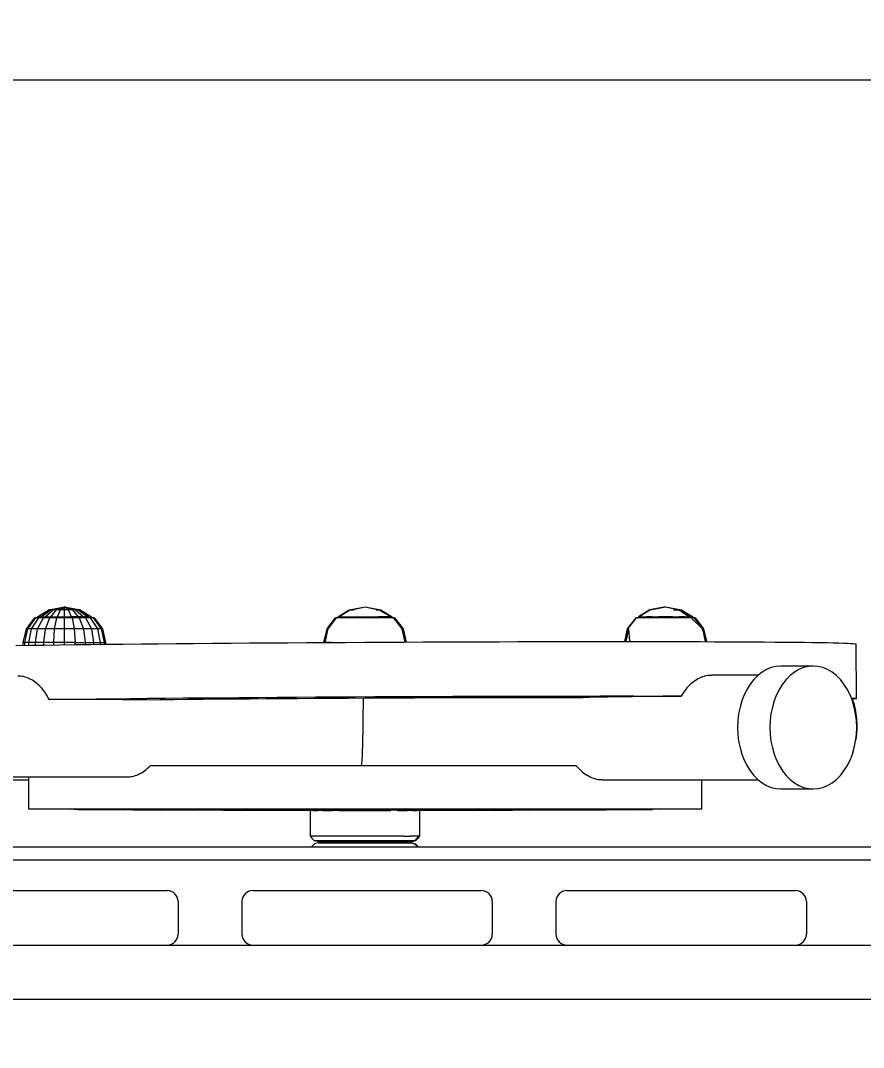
# Model space of a CAD drawing. Header units: millimetres. Extents: x -6028 to 5958, y -6064 to 4137.
# Drawn here: x 1301.3 to 1688.4, y 2521.5 to 2992.8 of the extents above; entities that cross this region are included whole.
import ezdxf

# ---------------------------------------------------------------- set-up
doc = ezdxf.new("R2010")
doc.units = ezdxf.units.MM
for name, color, linetype in [('DIKOM_ОБЪЕКТ', 7, 'Continuous'), ('DIKOM_РАЗМЕР_ЗОНА', 7, 'Continuous'), ('DIKOM_РАЗМЕР_ОБЪЕКТА', 7, 'Continuous')]:
    doc.layers.add(name, color=color, linetype=linetype)
doc.styles.add('style1', font='arial.ttf', dxfattribs={"width": 0.8})
doc.dimstyles.new('1-50', dxfattribs={"dimtxt": 300, "dimasz": 200, "dimexe": 100, "dimexo": 0, "dimgap": 100, "dimtad": 1, "dimtxsty": 'style1', "dimcen": 200, "dimclrd": 7, "dimclre": 7, "dimclrt": 7, "dimadec": 1, "dimazin": 2, "dimtfac": 1, "dimtmove": 0, "dimatfit": 2, "dimfxl": 0, "dimlwd": 25, "dimlwe": 18, "dimarcsym": 0})

# ---------------------------------------------------------------- blocks, each defined once
blk = doc.blocks.new('*D10')
at = {"layer": 'Defpoints', "color": 0, "transparency": 16777216}
for p in [(1555.59, 4137.49), (5858.35, 4137.49), (1555.59, -4898.38)]:
    blk.add_point(p, dxfattribs=at)
at = {"layer": 'DIKOM_РАЗМЕР_ЗОНА', "color": 7, "lineweight": 18, "transparency": 16777216}
for p, q in [((1555.59, 4137.49), (5958.35, 4137.49)), ((1555.59, -4898.38), (5958.35, -4898.38))]:
    blk.add_line(p, q, dxfattribs=at)
at = {"layer": 'DIKOM_РАЗМЕР_ЗОНА', "color": 7, "lineweight": 25, "transparency": 16777216}
blk.add_line((5858.35, -4698.38), (5858.35, 3937.49), dxfattribs=at)
at = {"layer": 'DIKOM_РАЗМЕР_ЗОНА', "color": 7, "transparency": 16777216}
for points in [[(5825.01, 3937.49), (5891.68, 3937.49), (5858.35, 4137.49)], [(5825.01, -4698.38), (5891.68, -4698.38), (5858.35, -4898.38)]]:
    blk.add_solid(points, dxfattribs=at)
at = {"layer": 'DIKOM_РАЗМЕР_ЗОНА', "color": 7, "transparency": 16777216, "insert": (5605.17, 52.12), "char_height": 300, "attachment_point": 5, "rotation": 90, "style": 'style1'}
blk.add_mtext('9050', dxfattribs=at)
blk = doc.blocks.new('*D11')
at = {"layer": 'Defpoints', "color": 0, "transparency": 16777216}
for p in [(259.43, 2965.58), (1920.55, -3002.33), (4022.59, -3002.33)]:
    blk.add_point(p, dxfattribs=at)
at = {"layer": 'DIKOM_РАЗМЕР_ОБЪЕКТА', "color": 7, "lineweight": 18, "transparency": 16777216}
for p, q in [((259.43, 2965.58), (4122.59, 2965.58)), ((1920.55, -3002.33), (4122.59, -3002.33))]:
    blk.add_line(p, q, dxfattribs=at)
at = {"layer": 'DIKOM_РАЗМЕР_ОБЪЕКТА', "color": 7, "lineweight": 25, "transparency": 16777216}
blk.add_line((4022.59, 2765.58), (4022.59, -2802.33), dxfattribs=at)
at = {"layer": 'DIKOM_РАЗМЕР_ОБЪЕКТА', "color": 7, "transparency": 16777216}
for points in [[(3989.25, 2765.58), (4055.92, 2765.58), (4022.59, 2965.58)], [(3989.25, -2802.33), (4055.92, -2802.33), (4022.59, -3002.33)]]:
    blk.add_solid(points, dxfattribs=at)
at = {"layer": 'DIKOM_РАЗМЕР_ОБЪЕКТА', "color": 7, "transparency": 16777216, "insert": (3769.41, -24.42), "char_height": 300, "attachment_point": 5, "rotation": 90, "style": 'style1'}
blk.add_mtext('6000', dxfattribs=at)

msp = doc.modelspace()

# ---------------------------------------------------------------- linework, layer by layer
at = {"layer": 'DIKOM_ОБЪЕКТ', "color": 7, "linetype": 'Continuous', "lineweight": 15}
for p, q in [((1309.028, 2719.064), (1314.23, 2722.404)), ((1309.028, 2719.064), (1312.725, 2721.438)), ((1309.452, 2719.064), (1314.477, 2722.404)), ((1310.694, 2719.064), (1315.199, 2722.404)), ((1312.67, 2719.064), (1316.348, 2722.404)), ((1314.23, 2722.404), (1321.462, 2723.642)), ((1314.477, 2722.404), (1314.23, 2722.404)), ((1314.477, 2722.404), (1321.462, 2723.642)), ((1315.199, 2722.404), (1314.477, 2722.404)), ((1315.199, 2722.404), (1321.462, 2723.642)), ((1316.348, 2722.404), (1315.199, 2722.404)), ((1315.245, 2719.064), (1317.846, 2722.404)), ((1316.348, 2722.404), (1321.462, 2723.642)), ((1317.846, 2722.404), (1316.348, 2722.404)), ((1317.846, 2722.404), (1321.462, 2723.642)), ((1319.59, 2722.404), (1317.846, 2722.404)), ((1318.244, 2719.064), (1319.59, 2722.404)), ((1319.59, 2722.404), (1321.462, 2723.642)), ((1321.462, 2722.404), (1319.59, 2722.404)), ((1321.462, 2722.404), (1321.462, 2723.642)), ((1323.333, 2722.404), (1321.462, 2723.642)), ((1321.462, 2723.642), (1325.077, 2722.404)), ((1321.462, 2723.642), (1326.575, 2722.404)), ((1321.462, 2723.642), (1327.724, 2722.404)), ((1321.462, 2723.642), (1328.447, 2722.404)), ((1321.462, 2723.642), (1328.693, 2722.404)), ((1321.462, 2719.064), (1321.462, 2722.404)), ((1323.333, 2722.404), (1321.462, 2722.404)), ((1324.68, 2719.064), (1323.333, 2722.404)), ((1325.077, 2722.404), (1323.333, 2722.404)), ((1325.077, 2722.404), (1327.678, 2719.064)), ((1326.575, 2722.404), (1325.077, 2722.404)), ((1326.575, 2722.404), (1330.254, 2719.064)), ((1327.724, 2722.404), (1326.575, 2722.404)), ((1327.724, 2722.404), (1332.23, 2719.064)), ((1328.447, 2722.404), (1327.724, 2722.404)), ((1328.447, 2722.404), (1333.472, 2719.064)), ((1328.693, 2722.404), (1328.447, 2722.404)), ((1328.693, 2722.404), (1333.895, 2719.064)), ((1447.059, 2719.064), (1452.262, 2722.404)), ((1447.483, 2719.064), (1452.508, 2722.404)), ((1452.262, 2722.404), (1459.493, 2723.642)), ((1452.262, 2722.404), (1452.508, 2722.404)), ((1452.508, 2722.404), (1459.493, 2723.642)), ((1452.508, 2722.404), (1453.231, 2722.404)), ((1453.231, 2722.404), (1459.493, 2723.642)), ((1453.231, 2722.404), (1454.38, 2722.404)), ((1459.493, 2723.642), (1465.756, 2722.404)), ((1459.493, 2723.642), (1466.478, 2722.404)), ((1459.493, 2723.642), (1466.724, 2722.404)), ((1464.606, 2722.404), (1465.756, 2722.404)), ((1465.756, 2722.404), (1471.503, 2719.064)), ((1465.756, 2722.404), (1466.478, 2722.404)), ((1466.478, 2722.404), (1471.503, 2719.064)), ((1466.478, 2722.404), (1466.724, 2722.404)), ((1466.724, 2722.404), (1471.927, 2719.064)), ((1590.293, 2722.404), (1585.091, 2719.064)), ((1585.091, 2719.064), (1590.293, 2722.404)), ((1590.293, 2722.404), (1585.515, 2719.064)), ((1597.525, 2723.642), (1590.293, 2722.404)), ((1590.293, 2722.404), (1597.525, 2723.642)), ((1590.293, 2722.404), (1590.54, 2722.404)), ((1590.54, 2722.404), (1597.525, 2723.642)), ((1597.525, 2723.642), (1597.523, 2723.642)), ((1597.525, 2723.642), (1597.525, 2723.642)), ((1597.525, 2723.642), (1597.525, 2723.642)), ((1597.525, 2723.642), (1597.525, 2723.642)), ((1597.525, 2723.642), (1603.787, 2722.404)), ((1597.525, 2723.642), (1604.51, 2722.404)), ((1597.525, 2723.642), (1604.756, 2722.404)), ((1601.14, 2722.404), (1602.638, 2722.404)), ((1602.638, 2722.404), (1603.787, 2722.404)), ((1603.787, 2722.404), (1608.293, 2719.064)), ((1603.787, 2722.404), (1609.535, 2719.064)), ((1603.787, 2722.404), (1604.51, 2722.404)), ((1609.535, 2719.064), (1604.51, 2722.404)), ((1604.51, 2722.404), (1609.958, 2719.064)), ((1604.51, 2722.404), (1604.756, 2722.404)), ((1604.756, 2722.404), (1609.958, 2719.064)), ((1304.004, 2713.603), (1307.885, 2718.602)), ((1304.599, 2713.603), (1308.348, 2718.602)), ((1306.343, 2713.603), (1309.704, 2718.602)), ((1308.348, 2718.602), (1307.885, 2718.602)), ((1309.704, 2718.602), (1308.348, 2718.602)), ((1308.926, 2718.63), (1308.893, 2718.602)), ((1309.028, 2719.064), (1308.926, 2718.63)), ((1309.353, 2718.63), (1308.926, 2718.63)), ((1309.028, 2719.064), (1308.967, 2718.805)), ((1309.028, 2719.064), (1309.028, 2719.064)), ((1309.028, 2719.064), (1309.452, 2719.064)), ((1309.117, 2713.603), (1311.862, 2718.602)), ((1309.353, 2718.63), (1309.321, 2718.602)), ((1309.452, 2719.064), (1309.353, 2718.63)), ((1310.605, 2718.63), (1309.353, 2718.63)), ((1309.452, 2719.064), (1310.694, 2719.064)), ((1311.862, 2718.602), (1309.704, 2718.602)), ((1310.605, 2718.63), (1310.577, 2718.602)), ((1310.694, 2719.064), (1310.605, 2718.63)), ((1312.597, 2718.63), (1310.605, 2718.63)), ((1310.694, 2719.064), (1312.67, 2719.064)), ((1314.673, 2718.602), (1311.862, 2718.602)), ((1312.597, 2718.63), (1312.574, 2718.602)), ((1312.67, 2719.064), (1312.597, 2718.63)), ((1315.194, 2718.63), (1312.597, 2718.63)), ((1312.67, 2719.064), (1315.245, 2719.064)), ((1312.733, 2713.603), (1314.673, 2718.602)), ((1317.948, 2718.602), (1314.673, 2718.602)), ((1315.194, 2718.63), (1315.177, 2718.602)), ((1315.245, 2719.064), (1315.194, 2718.63)), ((1318.217, 2718.63), (1315.194, 2718.63)), ((1315.245, 2719.064), (1318.244, 2719.064)), ((1316.943, 2713.603), (1317.948, 2718.602)), ((1321.462, 2718.602), (1317.948, 2718.602)), ((1318.217, 2718.63), (1318.209, 2718.602)), ((1318.244, 2719.064), (1318.217, 2718.63)), ((1321.462, 2718.63), (1318.217, 2718.63)), ((1318.244, 2719.064), (1321.462, 2719.064)), ((1321.462, 2719.064), (1321.462, 2718.63)), ((1321.462, 2719.064), (1324.68, 2719.064)), ((1321.462, 2718.63), (1321.462, 2718.602)), ((1324.706, 2718.63), (1321.462, 2718.63)), ((1321.462, 2713.603), (1321.462, 2718.602)), ((1324.975, 2718.602), (1321.462, 2718.602)), ((1324.68, 2719.064), (1324.706, 2718.63)), ((1327.678, 2719.064), (1324.68, 2719.064)), ((1324.706, 2718.63), (1324.715, 2718.602)), ((1327.73, 2718.63), (1324.706, 2718.63)), ((1324.975, 2718.602), (1325.98, 2713.603)), ((1328.25, 2718.602), (1324.975, 2718.602)), ((1327.678, 2719.064), (1327.73, 2718.63)), ((1330.254, 2719.064), (1327.678, 2719.064)), ((1327.73, 2718.63), (1327.746, 2718.602)), ((1330.326, 2718.63), (1327.73, 2718.63)), ((1328.25, 2718.602), (1330.191, 2713.603)), ((1331.062, 2718.602), (1328.25, 2718.602)), ((1330.254, 2719.064), (1330.326, 2718.63)), ((1332.23, 2719.064), (1330.254, 2719.064)), ((1330.326, 2718.63), (1330.349, 2718.602)), ((1332.318, 2718.63), (1330.326, 2718.63)), ((1331.062, 2718.602), (1333.806, 2713.603)), ((1333.219, 2718.602), (1331.062, 2718.602)), ((1332.23, 2719.064), (1332.318, 2718.63)), ((1333.472, 2719.064), (1332.23, 2719.064)), ((1332.318, 2718.63), (1332.346, 2718.602)), ((1333.57, 2718.63), (1332.318, 2718.63)), ((1333.219, 2718.602), (1336.581, 2713.603)), ((1334.575, 2718.602), (1333.219, 2718.602)), ((1333.472, 2719.064), (1333.57, 2718.63)), ((1333.895, 2719.064), (1333.472, 2719.064)), ((1333.57, 2718.63), (1333.602, 2718.602)), ((1333.997, 2718.63), (1333.57, 2718.63)), ((1333.895, 2719.064), (1333.997, 2718.63)), ((1333.997, 2718.63), (1333.938, 2718.885)), ((1333.997, 2718.63), (1334.03, 2718.602)), ((1334.575, 2718.602), (1338.325, 2713.603)), ((1335.038, 2718.602), (1334.575, 2718.602)), ((1335.038, 2718.602), (1338.92, 2713.603)), ((1442.035, 2713.603), (1445.917, 2718.602)), ((1442.63, 2713.603), (1446.379, 2718.602)), ((1442.63, 2713.603), (1445.917, 2718.602)), ((1446.379, 2718.602), (1445.917, 2718.602)), ((1447.736, 2718.602), (1446.379, 2718.602)), ((1446.957, 2718.63), (1446.924, 2718.602)), ((1447.059, 2719.064), (1446.957, 2718.63)), ((1447.384, 2718.63), (1446.957, 2718.63)), ((1447.059, 2719.064), (1447.483, 2719.064)), ((1447.384, 2718.63), (1447.353, 2718.602)), ((1448.725, 2719.064), (1447.384, 2718.63)), ((1447.483, 2719.064), (1447.384, 2718.63)), ((1448.637, 2718.63), (1447.384, 2718.63)), ((1447.483, 2719.064), (1448.725, 2719.064)), ((1449.893, 2718.602), (1447.736, 2718.602)), ((1448.637, 2718.63), (1448.528, 2718.602)), ((1448.637, 2718.63), (1448.608, 2718.602)), ((1450.701, 2719.064), (1448.637, 2718.63)), ((1448.725, 2719.064), (1448.637, 2718.63)), ((1450.629, 2718.63), (1448.637, 2718.63)), ((1448.725, 2719.064), (1450.701, 2719.064)), ((1452.705, 2718.602), (1449.893, 2718.602)), ((1450.629, 2718.63), (1450.478, 2718.602)), ((1450.629, 2718.63), (1450.606, 2718.602)), ((1450.701, 2719.064), (1450.629, 2718.63)), ((1453.225, 2718.63), (1450.629, 2718.63)), ((1450.701, 2719.064), (1453.276, 2719.064)), ((1455.979, 2718.602), (1452.705, 2718.602)), ((1453.225, 2718.63), (1453.043, 2718.602)), ((1453.225, 2718.63), (1453.209, 2718.602)), ((1456.275, 2719.064), (1453.225, 2718.63)), ((1453.276, 2719.064), (1453.225, 2718.63)), ((1456.248, 2718.63), (1453.225, 2718.63)), ((1453.276, 2719.064), (1456.275, 2719.064)), ((1459.493, 2718.602), (1455.979, 2718.602)), ((1456.248, 2718.63), (1456.047, 2718.602)), ((1456.248, 2718.63), (1456.24, 2718.602)), ((1459.493, 2719.064), (1456.248, 2718.63)), ((1456.275, 2719.064), (1456.248, 2718.63)), ((1459.493, 2718.63), (1456.248, 2718.63)), ((1456.275, 2719.064), (1459.493, 2719.064)), ((1459.493, 2719.064), (1462.711, 2719.064)), ((1459.493, 2718.63), (1459.493, 2719.064)), ((1459.493, 2718.602), (1459.493, 2718.63)), ((1462.738, 2718.63), (1459.493, 2718.63)), ((1463.007, 2718.602), (1459.493, 2718.602)), ((1462.711, 2719.064), (1462.738, 2718.63)), ((1462.711, 2719.064), (1465.71, 2719.064)), ((1462.738, 2718.63), (1462.746, 2718.602)), ((1465.761, 2718.63), (1462.738, 2718.63)), ((1466.281, 2718.602), (1463.007, 2718.602)), ((1465.71, 2719.064), (1465.761, 2718.63)), ((1468.285, 2719.064), (1465.71, 2719.064)), ((1465.761, 2718.63), (1465.777, 2718.602)), ((1468.357, 2718.63), (1465.761, 2718.63)), ((1469.093, 2718.602), (1466.281, 2718.602)), ((1468.285, 2719.064), (1468.357, 2718.63)), ((1470.261, 2719.064), (1468.285, 2719.064)), ((1468.357, 2718.63), (1468.38, 2718.602)), ((1470.349, 2718.63), (1468.357, 2718.63)), ((1471.251, 2718.602), (1469.093, 2718.602)), ((1470.349, 2718.63), (1470.261, 2719.064)), ((1471.503, 2719.064), (1470.261, 2719.064)), ((1471.503, 2719.064), (1470.349, 2718.63)), ((1470.349, 2718.63), (1470.378, 2718.602)), ((1471.602, 2718.63), (1470.349, 2718.63)), ((1472.607, 2718.602), (1471.251, 2718.602)), ((1471.602, 2718.63), (1471.503, 2719.064)), ((1471.503, 2719.064), (1471.927, 2719.064)), ((1471.927, 2719.064), (1471.602, 2718.63)), ((1471.602, 2718.63), (1471.633, 2718.602)), ((1472.029, 2718.63), (1471.602, 2718.63)), ((1472.029, 2718.63), (1471.927, 2719.064)), ((1472.029, 2718.63), (1472.062, 2718.602)), ((1472.607, 2718.602), (1476.356, 2713.603)), ((1476.951, 2713.603), (1472.607, 2718.602)), ((1473.069, 2718.602), (1472.607, 2718.602)), ((1473.069, 2718.602), (1476.951, 2713.603)), ((1583.948, 2718.602), (1580.067, 2713.603)), ((1580.067, 2713.603), (1583.948, 2718.602)), ((1583.948, 2718.602), (1583.948, 2718.602)), ((1584.411, 2718.602), (1583.948, 2718.602)), ((1583.948, 2718.602), (1583.948, 2718.602)), ((1585.767, 2718.602), (1584.411, 2718.602)), ((1584.956, 2718.602), (1584.989, 2718.63)), ((1584.989, 2718.63), (1584.956, 2718.602)), ((1585.091, 2719.064), (1584.989, 2718.63)), ((1585.515, 2719.064), (1584.989, 2718.63)), ((1585.091, 2719.064), (1584.989, 2718.63)), ((1584.989, 2718.63), (1584.989, 2718.63)), ((1585.416, 2718.63), (1584.989, 2718.63)), ((1584.989, 2718.63), (1584.989, 2718.63)), ((1585.091, 2719.064), (1585.091, 2719.064)), ((1585.091, 2719.064), (1585.515, 2719.064)), ((1585.416, 2718.63), (1585.384, 2718.602)), ((1585.416, 2718.63), (1586.757, 2719.064)), ((1585.515, 2719.064), (1585.416, 2718.63)), ((1586.668, 2718.63), (1585.416, 2718.63)), ((1585.515, 2719.064), (1586.757, 2719.064)), ((1587.925, 2718.602), (1585.767, 2718.602)), ((1586.668, 2718.63), (1586.56, 2718.602)), ((1586.668, 2718.63), (1586.64, 2718.602)), ((1588.733, 2719.064), (1586.668, 2718.63)), ((1586.668, 2718.63), (1586.757, 2719.064)), ((1588.66, 2718.63), (1586.668, 2718.63)), ((1586.757, 2719.064), (1588.733, 2719.064)), ((1590.736, 2718.602), (1587.925, 2718.602)), ((1588.66, 2718.63), (1588.51, 2718.602)), ((1588.66, 2718.63), (1588.637, 2718.602)), ((1588.66, 2718.63), (1588.733, 2719.064)), ((1591.257, 2718.63), (1588.66, 2718.63)), ((1591.308, 2719.064), (1588.733, 2719.064)), ((1594.011, 2718.602), (1590.736, 2718.602)), ((1591.257, 2718.63), (1591.075, 2718.602)), ((1591.257, 2718.63), (1591.24, 2718.602)), ((1591.257, 2718.63), (1594.307, 2719.064)), ((1591.308, 2719.064), (1591.257, 2718.63)), ((1594.28, 2718.63), (1591.257, 2718.63)), ((1591.308, 2719.064), (1594.307, 2719.064)), ((1597.525, 2718.602), (1594.011, 2718.602)), ((1594.28, 2718.63), (1594.079, 2718.602)), ((1594.28, 2718.63), (1594.272, 2718.602)), ((1594.28, 2718.63), (1594.307, 2719.064)), ((1597.525, 2718.63), (1594.28, 2718.63)), ((1597.525, 2719.064), (1594.307, 2719.064)), ((1597.525, 2718.63), (1597.318, 2718.602)), ((1597.525, 2719.064), (1597.525, 2718.63)), ((1600.743, 2719.064), (1597.525, 2719.064)), ((1597.525, 2718.602), (1597.525, 2718.63)), ((1600.769, 2718.63), (1597.525, 2718.63)), ((1601.039, 2718.602), (1597.525, 2718.602)), ((1600.743, 2719.064), (1600.769, 2718.63)), ((1600.743, 2719.064), (1603.742, 2719.064)), ((1603.742, 2719.064), (1600.769, 2718.63)), ((1600.778, 2718.602), (1600.769, 2718.63)), ((1603.793, 2718.63), (1600.769, 2718.63)), ((1604.313, 2718.602), (1601.039, 2718.602)), ((1603.793, 2718.63), (1603.616, 2718.602)), ((1603.793, 2718.63), (1603.742, 2719.064)), ((1606.317, 2719.064), (1603.742, 2719.064)), ((1603.793, 2718.63), (1603.809, 2718.602)), ((1606.389, 2718.63), (1603.793, 2718.63)), ((1607.125, 2718.602), (1604.313, 2718.602)), ((1606.389, 2718.63), (1606.246, 2718.602)), ((1606.389, 2718.63), (1606.317, 2719.064)), ((1606.317, 2719.064), (1608.293, 2719.064)), ((1608.293, 2719.064), (1606.389, 2718.63)), ((1606.412, 2718.602), (1606.389, 2718.63)), ((1608.381, 2718.63), (1606.389, 2718.63)), ((1609.282, 2718.602), (1607.125, 2718.602)), ((1608.381, 2718.63), (1608.282, 2718.602)), ((1608.293, 2719.064), (1608.381, 2718.63)), ((1609.535, 2719.064), (1608.293, 2719.064)), ((1608.41, 2718.602), (1608.381, 2718.63)), ((1609.633, 2718.63), (1608.381, 2718.63)), ((1614.388, 2713.603), (1609.282, 2718.602)), ((1610.638, 2718.602), (1609.282, 2718.602)), ((1609.633, 2718.63), (1609.535, 2719.064)), ((1609.958, 2719.064), (1609.535, 2719.064)), ((1609.958, 2719.064), (1609.633, 2718.63)), ((1609.633, 2718.63), (1609.665, 2718.602)), ((1610.06, 2718.63), (1609.633, 2718.63)), ((1609.958, 2719.064), (1610.06, 2718.63)), ((1610.06, 2718.63), (1610.093, 2718.602)), ((1610.06, 2718.63), (1610.066, 2718.602)), ((1610.638, 2718.602), (1614.388, 2713.603)), ((1614.983, 2713.603), (1610.638, 2718.602)), ((1611.101, 2718.602), (1610.638, 2718.602)), ((1611.101, 2718.602), (1614.983, 2713.603)), ((1302.565, 2707.379), (1304.004, 2713.603)), ((1303.209, 2707.379), (1304.599, 2713.603)), ((1304.599, 2713.603), (1304.004, 2713.603)), ((1306.343, 2713.603), (1304.599, 2713.603)), ((1305.097, 2707.379), (1306.343, 2713.603)), ((1309.117, 2713.603), (1306.343, 2713.603)), ((1308.1, 2707.379), (1309.117, 2713.603)), ((1312.733, 2713.603), (1309.117, 2713.603)), ((1312.013, 2707.379), (1312.733, 2713.603)), ((1316.943, 2713.603), (1312.733, 2713.603)), ((1316.571, 2707.379), (1316.943, 2713.603)), ((1321.462, 2713.603), (1316.943, 2713.603)), ((1321.462, 2707.379), (1321.462, 2713.603)), ((1325.98, 2713.603), (1321.462, 2713.603)), ((1325.98, 2713.603), (1326.352, 2707.379)), ((1330.191, 2713.603), (1325.98, 2713.603)), ((1330.191, 2713.603), (1330.91, 2707.379)), ((1333.806, 2713.603), (1330.191, 2713.603)), ((1333.806, 2713.603), (1334.823, 2707.379)), ((1336.581, 2713.603), (1333.806, 2713.603)), ((1336.581, 2713.603), (1337.826, 2707.379)), ((1338.325, 2713.603), (1336.581, 2713.603)), ((1338.325, 2713.603), (1339.714, 2707.379)), ((1338.92, 2713.603), (1338.325, 2713.603)), ((1338.92, 2713.603), (1340.358, 2707.379)), ((1440.597, 2707.379), (1442.035, 2713.603)), ((1441.241, 2707.379), (1442.63, 2713.603)), ((1441.241, 2707.379), (1442.035, 2713.603)), ((1442.63, 2713.603), (1442.035, 2713.603)), ((1476.356, 2713.603), (1477.706, 2707.557)), ((1476.951, 2713.603), (1476.356, 2713.603)), ((1476.951, 2713.603), (1478.347, 2707.56)), ((1580.067, 2713.603), (1578.725, 2707.799)), ((1578.725, 2707.799), (1580.067, 2713.603)), ((1579.326, 2707.799), (1580.067, 2713.603)), ((1579.366, 2707.799), (1580.662, 2713.603)), ((1580.067, 2713.603), (1580.067, 2713.603)), ((1580.662, 2713.603), (1580.067, 2713.603)), ((1580.067, 2713.602), (1580.067, 2713.603)), ((1581.126, 2707.798), (1580.662, 2713.603)), ((1614.388, 2713.603), (1615.696, 2707.74)), ((1614.983, 2713.603), (1614.388, 2713.603)), ((1616.304, 2707.738), (1614.388, 2713.603)), ((1614.983, 2713.603), (1616.338, 2707.738)), ((1303.209, 2707.379), (1302.565, 2707.379)), ((1302.565, 2706.066), (1302.565, 2707.379)), ((1305.097, 2707.379), (1303.209, 2707.379)), ((1303.209, 2706.075), (1303.209, 2707.379)), ((1308.1, 2707.379), (1305.097, 2707.379)), ((1305.097, 2706.101), (1305.097, 2707.379)), ((1312.013, 2707.379), (1308.1, 2707.379)), ((1308.1, 2706.142), (1308.1, 2707.379)), ((1316.571, 2707.379), (1312.013, 2707.379)), ((1312.013, 2706.194), (1312.013, 2707.379)), ((1321.462, 2707.379), (1316.571, 2707.379)), ((1316.571, 2706.252), (1316.571, 2707.379)), ((1321.462, 2706.313), (1321.462, 2707.379)), ((1326.352, 2707.379), (1321.462, 2707.379)), ((1326.352, 2706.371), (1326.352, 2707.379)), ((1326.352, 2707.379), (1330.91, 2707.379)), ((1330.91, 2707.379), (1330.91, 2706.424)), ((1330.91, 2707.379), (1334.823, 2707.379)), ((1334.823, 2707.379), (1334.823, 2706.469)), ((1334.823, 2707.379), (1337.826, 2707.379)), ((1337.826, 2707.379), (1337.826, 2706.502)), ((1337.826, 2707.379), (1339.714, 2707.379)), ((1339.714, 2707.379), (1339.714, 2706.523)), ((1339.714, 2707.379), (1340.358, 2707.379)), ((1340.358, 2707.379), (1340.358, 2706.53)), ((1440.597, 2707.379), (1441.241, 2707.379)), ((1440.597, 2707.359), (1440.597, 2707.379)), ((1443.128, 2707.379), (1441.241, 2707.379)), ((1441.241, 2707.363), (1441.241, 2707.379)), ((1443.872, 2707.379), (1443.128, 2707.379)), ((1443.128, 2707.374), (1443.128, 2707.379)), ((1685.168, 2681.665), (1685.035, 2706.663)), ((1665.338, 2696.513), (1650.489, 2696.513)), ((1640.02, 2692.31), (1618.735, 2692.31)), ((1360.991, 2650.936), (1556.291, 2650.936)), ((1457.947, 2650.936), (1556.291, 2650.936)), ((1277.993, 2644.369), (1304.904, 2644.369)), ((1279.45, 2645.656), (1350.096, 2645.656)), ((1304.904, 2645.656), (1304.904, 2630.936)), ((1568.584, 2644.369), (1640.02, 2644.369)), ((1614.082, 2630.936), (1614.082, 2644.369)), ((1650.489, 2640.165), (1665.338, 2640.165)), ((1323.871, 2630.936), (1327.513, 2630.775)), ((1327.513, 2630.775), (1324.016, 2630.936)), ((1326.476, 2630.936), (1330.048, 2630.775)), ((1330.048, 2630.775), (1327.197, 2630.936)), ((1327.513, 2630.775), (1348.711, 2630.495)), ((1330.048, 2630.775), (1352.967, 2630.495)), ((1348.711, 2630.495), (1330.048, 2630.775)), ((1334.193, 2630.936), (1337.558, 2630.775)), ((1335.461, 2630.936), (1337.558, 2630.775)), ((1337.558, 2630.775), (1361.317, 2630.495)), ((1337.558, 2630.775), (1352.967, 2630.495)), ((1346.725, 2630.936), (1349.753, 2630.775)), ((1349.753, 2630.775), (1348.491, 2630.936)), ((1434.715, 2630.215), (1348.711, 2630.495)), ((1349.753, 2630.775), (1373.439, 2630.495)), ((1361.317, 2630.495), (1349.753, 2630.775)), ((1352.967, 2630.495), (1435.632, 2630.215)), ((1352.967, 2630.495), (1361.317, 2630.495)), ((1361.207, 2630.936), (1373.439, 2630.495)), ((1361.317, 2630.495), (1437.471, 2630.215)), ((1363.589, 2630.936), (1366.164, 2630.775)), ((1366.164, 2630.775), (1365.787, 2630.936)), ((1366.164, 2630.775), (1388.868, 2630.495)), ((1373.439, 2630.495), (1366.164, 2630.775)), ((1373.439, 2630.495), (1388.868, 2630.495)), ((1440.164, 2630.215), (1373.439, 2630.495)), ((1378.829, 2630.936), (1388.868, 2630.495)), ((1388.868, 2630.495), (1383.659, 2630.936)), ((1384.139, 2630.936), (1386.162, 2630.775)), ((1386.162, 2630.775), (1386.682, 2630.936)), ((1386.162, 2630.775), (1407.01, 2630.495)), ((1388.868, 2630.495), (1386.162, 2630.775)), ((1388.868, 2630.495), (1443.61, 2630.215)), ((1399.55, 2630.936), (1407.01, 2630.495)), ((1407.01, 2630.495), (1404.987, 2630.936)), ((1408.977, 2630.775), (1407.01, 2630.495)), ((1407.01, 2630.495), (1427.168, 2630.495)), ((1407.01, 2630.495), (1447.676, 2630.215)), ((1407.583, 2630.936), (1408.977, 2630.775)), ((1410.376, 2630.936), (1408.977, 2630.775)), ((1408.977, 2630.775), (1427.168, 2630.495)), ((1422.575, 2630.936), (1427.168, 2630.495)), ((1427.168, 2630.495), (1428.409, 2630.936)), ((1427.168, 2630.495), (1433.733, 2630.775)), ((1427.168, 2630.495), (1452.206, 2630.215)), ((1433.733, 2630.775), (1433.022, 2630.936)), ((1433.733, 2630.775), (1435.956, 2630.936)), ((1433.733, 2630.775), (1448.568, 2630.495)), ((1454.567, 2630.256), (1433.733, 2630.775)), ((1434.493, 2618.455), (1434.493, 2630.215)), ((1434.715, 2630.215), (1434.734, 2630.218)), ((1435.632, 2630.215), (1436.396, 2630.216)), ((1436.396, 2630.216), (1437.471, 2630.215)), ((1437.471, 2630.215), (1437.759, 2630.225)), ((1440.164, 2630.215), (1441.815, 2630.216)), ((1441.815, 2630.216), (1443.61, 2630.215)), ((1443.61, 2630.215), (1444.595, 2630.236)), ((1447.017, 2630.936), (1448.568, 2630.495)), ((1447.676, 2630.215), (1449.926, 2630.216)), ((1448.568, 2630.495), (1453.024, 2630.936)), ((1448.568, 2630.495), (1459.478, 2630.775)), ((1470.388, 2630.495), (1448.568, 2630.495)), ((1448.568, 2630.495), (1457.022, 2630.215)), ((1449.926, 2630.216), (1452.206, 2630.215)), ((1452.206, 2630.215), (1454.567, 2630.256)), ((1454.567, 2630.256), (1454.616, 2630.256)), ((1454.616, 2630.256), (1457.022, 2630.215)), ((1457.022, 2630.215), (1459.493, 2630.216)), ((1459.478, 2630.775), (1462.44, 2630.936)), ((1459.478, 2630.936), (1459.478, 2630.775)), ((1459.478, 2630.775), (1470.388, 2630.495)), ((1459.493, 2630.216), (1461.935, 2630.215)), ((1470.388, 2630.495), (1461.935, 2630.215)), ((1461.935, 2630.215), (1464.37, 2630.256)), ((1464.37, 2630.256), (1464.391, 2630.256)), ((1464.391, 2630.256), (1485.223, 2630.775)), ((1464.391, 2630.256), (1466.753, 2630.215)), ((1491.788, 2630.495), (1466.753, 2630.215)), ((1466.753, 2630.215), (1469.06, 2630.216)), ((1469.06, 2630.216), (1471.287, 2630.215)), ((1471.939, 2630.936), (1470.388, 2630.495)), ((1477.888, 2630.936), (1470.388, 2630.495)), ((1470.388, 2630.495), (1485.223, 2630.775)), ((1511.946, 2630.495), (1471.287, 2630.215)), ((1474.372, 2630.236), (1475.359, 2630.215)), ((1475.359, 2630.215), (1530.088, 2630.495)), ((1475.359, 2630.215), (1477.171, 2630.216)), ((1477.171, 2630.216), (1478.81, 2630.215)), ((1545.517, 2630.495), (1478.81, 2630.215)), ((1481.22, 2630.225), (1481.509, 2630.215)), ((1481.509, 2630.215), (1557.639, 2630.495)), ((1481.509, 2630.215), (1482.59, 2630.216)), ((1482.59, 2630.216), (1483.352, 2630.215)), ((1483.352, 2630.215), (1565.989, 2630.495)), ((1484.252, 2630.218), (1484.271, 2630.215)), ((1484.271, 2630.215), (1570.246, 2630.495)), ((1484.493, 2630.216), (1484.493, 2618.455)), ((1485.223, 2630.775), (1488.81, 2630.936)), ((1485.934, 2630.936), (1485.223, 2630.775)), ((1485.223, 2630.775), (1491.788, 2630.495)), ((1496.382, 2630.936), (1491.788, 2630.495)), ((1491.788, 2630.495), (1502.045, 2630.936)), ((1491.788, 2630.495), (1509.979, 2630.775)), ((1511.946, 2630.495), (1491.788, 2630.495)), ((1509.979, 2630.775), (1514.054, 2630.936)), ((1511.373, 2630.936), (1509.979, 2630.775)), ((1509.979, 2630.775), (1511.946, 2630.495)), ((1519.406, 2630.936), (1511.946, 2630.495)), ((1524.565, 2630.936), (1511.946, 2630.495)), ((1511.946, 2630.495), (1532.794, 2630.775)), ((1540.128, 2630.936), (1530.088, 2630.495)), ((1530.088, 2630.495), (1544.584, 2630.936)), ((1532.794, 2630.775), (1530.088, 2630.495)), ((1530.088, 2630.495), (1552.792, 2630.775)), ((1530.088, 2630.495), (1545.517, 2630.495)), ((1532.794, 2630.775), (1537.199, 2630.936)), ((1534.818, 2630.936), (1532.794, 2630.775)), ((1557.75, 2630.936), (1545.517, 2630.495)), ((1545.517, 2630.495), (1561.333, 2630.936)), ((1552.792, 2630.775), (1545.517, 2630.495)), ((1545.517, 2630.495), (1569.203, 2630.775)), ((1552.792, 2630.775), (1557.358, 2630.936)), ((1555.367, 2630.936), (1552.792, 2630.775)), ((1569.203, 2630.775), (1557.639, 2630.495)), ((1557.639, 2630.495), (1581.398, 2630.775)), ((1557.639, 2630.495), (1565.989, 2630.495)), ((1581.398, 2630.775), (1565.989, 2630.495)), ((1565.989, 2630.495), (1588.908, 2630.775)), ((1569.203, 2630.775), (1572.232, 2630.936)), ((1569.203, 2630.775), (1573.756, 2630.936)), ((1588.908, 2630.775), (1570.246, 2630.495)), ((1570.246, 2630.495), (1591.444, 2630.775)), ((1572.494, 2630.891), (1574.167, 2630.936)), ((1584.763, 2630.936), (1581.398, 2630.775)), ((1581.398, 2630.775), (1585.762, 2630.936)), ((1592.48, 2630.936), (1588.908, 2630.775)), ((1588.908, 2630.775), (1592.915, 2630.936)), ((1595.086, 2630.936), (1591.444, 2630.775)), ((1434.973, 2618.455), (1434.493, 2618.455)), ((1434.493, 2618.455), (1434.972, 2617.627)), ((1436.279, 2616.326), (1434.972, 2617.627)), ((1436.396, 2618.455), (1434.973, 2618.455)), ((1436.725, 2616.326), (1436.279, 2616.326)), ((1438.066, 2615.85), (1436.279, 2616.326)), ((1438.706, 2618.455), (1436.396, 2618.455)), ((1438.046, 2616.326), (1436.725, 2616.326)), ((1438.477, 2615.85), (1436.725, 2616.326)), ((1440.191, 2616.326), (1438.046, 2616.326)), ((1439.697, 2615.85), (1438.046, 2616.326)), ((1438.477, 2615.85), (1438.066, 2615.85)), ((1439.697, 2615.85), (1438.477, 2615.85)), ((1441.815, 2618.455), (1438.706, 2618.455)), ((1441.677, 2615.85), (1439.697, 2615.85)), ((1443.078, 2616.326), (1440.191, 2616.326)), ((1441.677, 2615.85), (1440.191, 2616.326)), ((1444.341, 2615.85), (1441.677, 2615.85)), ((1445.604, 2618.455), (1441.815, 2618.455)), ((1446.596, 2616.326), (1443.078, 2616.326)), ((1443.078, 2616.326), (1444.341, 2615.85)), ((1447.589, 2615.85), (1444.341, 2615.85)), ((1449.926, 2618.455), (1445.604, 2618.455)), ((1450.609, 2616.326), (1446.596, 2616.326)), ((1447.589, 2615.85), (1446.596, 2616.326)), ((1451.293, 2615.85), (1447.589, 2615.85)), ((1454.616, 2618.455), (1449.926, 2618.455)), ((1454.964, 2616.326), (1450.609, 2616.326)), ((1451.293, 2615.85), (1450.609, 2616.326)), ((1455.313, 2615.85), (1451.293, 2615.85)), ((1459.493, 2618.455), (1454.616, 2618.455)), ((1459.493, 2616.326), (1454.964, 2616.326)), ((1455.313, 2615.85), (1454.964, 2616.326)), ((1459.493, 2615.85), (1455.313, 2615.85)), ((1464.37, 2618.455), (1459.493, 2618.455)), ((1464.022, 2616.326), (1459.493, 2616.326)), ((1459.493, 2615.85), (1459.493, 2616.326)), ((1463.673, 2615.85), (1459.493, 2615.85)), ((1463.673, 2615.85), (1464.022, 2616.326)), ((1467.693, 2615.85), (1463.673, 2615.85)), ((1468.377, 2616.326), (1464.022, 2616.326)), ((1469.06, 2618.455), (1464.37, 2618.455)), ((1467.693, 2615.85), (1468.377, 2616.326)), ((1467.693, 2615.85), (1471.397, 2615.85)), ((1472.39, 2616.326), (1468.377, 2616.326)), ((1473.382, 2618.455), (1469.06, 2618.455)), ((1471.397, 2615.85), (1472.39, 2616.326)), ((1474.645, 2615.85), (1471.397, 2615.85)), ((1475.908, 2616.326), (1472.39, 2616.326)), ((1477.171, 2618.455), (1473.382, 2618.455)), ((1474.645, 2615.85), (1475.908, 2616.326)), ((1477.309, 2615.85), (1474.645, 2615.85)), ((1478.795, 2616.326), (1475.908, 2616.326)), ((1477.171, 2618.455), (1480.28, 2618.455)), ((1478.795, 2616.326), (1477.309, 2615.85)), ((1479.289, 2615.85), (1477.309, 2615.85)), ((1480.94, 2616.326), (1478.795, 2616.326)), ((1479.289, 2615.85), (1480.94, 2616.326)), ((1480.509, 2615.85), (1479.289, 2615.85)), ((1482.59, 2618.455), (1480.28, 2618.455)), ((1482.261, 2616.326), (1480.509, 2615.85)), ((1480.92, 2615.85), (1480.509, 2615.85)), ((1482.707, 2616.326), (1480.92, 2615.85)), ((1482.261, 2616.326), (1480.94, 2616.326)), ((1483.543, 2617.627), (1482.261, 2616.326)), ((1482.707, 2616.326), (1482.261, 2616.326)), ((1484.013, 2618.455), (1482.59, 2618.455)), ((1484.014, 2617.627), (1482.707, 2616.326)), ((1483.543, 2617.627), (1484.013, 2618.455)), ((1484.014, 2617.627), (1483.543, 2617.627)), ((1484.493, 2618.455), (1484.013, 2618.455)), ((1484.014, 2617.627), (1484.493, 2618.455)), ((1119.433, 2613.494), (1799.433, 2613.494)), ((1434.893, 2613.494), (1434.972, 2613.63)), ((1436.279, 2614.931), (1434.972, 2613.63)), ((1434.972, 2613.63), (1435.443, 2613.63)), ((1435.443, 2613.63), (1435.366, 2613.494)), ((1435.443, 2613.63), (1436.838, 2613.63)), ((1438.066, 2615.408), (1436.279, 2614.931)), ((1436.531, 2613.494), (1436.838, 2613.63)), ((1436.838, 2613.63), (1436.765, 2613.494)), ((1436.838, 2613.63), (1439.104, 2613.63)), ((1438.066, 2615.408), (1438.477, 2615.408)), ((1438.477, 2615.408), (1439.697, 2615.408)), ((1438.658, 2613.494), (1439.104, 2613.63)), ((1439.039, 2613.494), (1439.104, 2613.63)), ((1439.104, 2613.63), (1442.154, 2613.63)), ((1439.697, 2615.408), (1441.677, 2615.408)), ((1441.677, 2615.408), (1444.341, 2615.408)), ((1442.098, 2613.494), (1442.154, 2613.63)), ((1442.154, 2613.63), (1445.87, 2613.63)), ((1444.341, 2615.408), (1447.589, 2615.408)), ((1445.826, 2613.494), (1445.87, 2613.63)), ((1445.87, 2613.63), (1450.109, 2613.63)), ((1447.589, 2615.408), (1451.293, 2615.408)), ((1450.079, 2613.494), (1450.109, 2613.63)), ((1450.109, 2613.63), (1454.709, 2613.63)), ((1451.293, 2615.408), (1455.313, 2615.408)), ((1454.694, 2613.494), (1454.709, 2613.63)), ((1454.709, 2613.63), (1459.493, 2613.63)), ((1455.313, 2615.408), (1459.493, 2615.408)), ((1459.493, 2615.408), (1463.673, 2615.408)), ((1459.493, 2613.494), (1459.493, 2613.63)), ((1459.493, 2613.63), (1464.277, 2613.63)), ((1463.673, 2615.408), (1467.693, 2615.408)), ((1464.292, 2613.494), (1464.277, 2613.63)), ((1464.277, 2613.63), (1468.877, 2613.63)), ((1467.693, 2615.408), (1471.397, 2615.408)), ((1468.907, 2613.494), (1468.877, 2613.63)), ((1468.877, 2613.63), (1473.116, 2613.63)), ((1471.397, 2615.408), (1474.645, 2615.408)), ((1473.16, 2613.494), (1473.116, 2613.63)), ((1473.116, 2613.63), (1476.832, 2613.63)), ((1474.645, 2615.408), (1477.309, 2615.408)), ((1476.832, 2613.63), (1476.888, 2613.494)), ((1476.832, 2613.63), (1479.882, 2613.63)), ((1477.309, 2615.408), (1479.289, 2615.408)), ((1479.289, 2615.408), (1480.509, 2615.408)), ((1479.947, 2613.494), (1479.882, 2613.63)), ((1479.882, 2613.63), (1482.148, 2613.63)), ((1480.509, 2615.408), (1482.261, 2614.931)), ((1480.509, 2615.408), (1480.92, 2615.408)), ((1480.92, 2615.408), (1482.707, 2614.931)), ((1481.84, 2613.494), (1482.148, 2613.63)), ((1482.221, 2613.494), (1482.148, 2613.63)), ((1482.148, 2613.63), (1483.543, 2613.63)), ((1482.261, 2614.931), (1483.543, 2613.63)), ((1482.261, 2614.931), (1482.707, 2614.931)), ((1482.707, 2614.931), (1484.014, 2613.63)), ((1483.62, 2613.494), (1483.543, 2613.63)), ((1483.543, 2613.63), (1484.014, 2613.63)), ((1484.093, 2613.494), (1484.014, 2613.63)), ((1799.433, 2607.494), (1119.433, 2607.494)), ((1263.683, 2593.494), (1368.683, 2593.494)), ((1407.933, 2593.494), (1512.933, 2593.494)), ((1552.183, 2593.494), (1657.183, 2593.494)), ((1373.683, 2588.494), (1373.683, 2573.494)), ((1402.933, 2588.494), (1402.933, 2573.494)), ((1517.933, 2588.494), (1517.933, 2573.494)), ((1547.183, 2588.494), (1547.183, 2573.494)), ((1662.183, 2588.494), (1662.183, 2573.494)), ((1263.683, 2568.494), (1368.683, 2568.494)), ((1368.683, 2568.494), (1407.933, 2568.494)), ((1407.933, 2568.494), (1512.933, 2568.494)), ((1512.933, 2568.494), (1552.183, 2568.494)), ((1552.183, 2568.494), (1657.183, 2568.494)), ((1657.183, 2568.494), (1696.433, 2568.494)), ((1806.433, 2543.494), (1131.51, 2543.494))]:
    msp.add_line(p, q, dxfattribs=at)
at = {"layer": 'DIKOM_ОБЪЕКТ', "color": 7, "linetype": 'Continuous', "lineweight": 15, "flags": 128}
for points in [[(1299.183, 2706.019), (1305.578, 2706.108), (1312.214, 2706.196), (1319.079, 2706.283), (1326.164, 2706.369), (1333.457, 2706.454), (1340.946, 2706.536), (1348.621, 2706.618), (1356.468, 2706.697), (1364.477, 2706.774), (1372.634, 2706.85), (1380.926, 2706.923), (1389.341, 2706.994), (1397.866, 2707.062), (1406.486, 2707.128), (1415.19, 2707.192), (1423.962, 2707.253), (1432.79, 2707.311), (1441.66, 2707.366), (1450.557, 2707.418), (1459.469, 2707.467)], [(1459.469, 2707.467), (1468.38, 2707.513), (1477.277, 2707.555), (1486.147, 2707.595), (1494.975, 2707.631), (1503.748, 2707.664), (1512.451, 2707.693), (1521.072, 2707.719), (1529.596, 2707.741), (1538.011, 2707.76), (1546.304, 2707.775), (1554.46, 2707.786), (1562.469, 2707.794), (1570.316, 2707.798), (1577.991, 2707.799), (1585.481, 2707.796), (1592.773, 2707.789), (1599.858, 2707.779), (1606.723, 2707.765), (1613.359, 2707.747), (1619.754, 2707.726), (1625.899, 2707.702), (1631.784, 2707.674), (1637.4, 2707.642), (1642.738, 2707.607), (1647.79, 2707.569), (1652.548, 2707.527), (1657.005, 2707.482), (1661.153, 2707.434), (1664.986, 2707.383), (1668.499, 2707.329), (1671.685, 2707.272), (1674.539, 2707.212), (1677.058, 2707.149), (1679.237, 2707.084), (1681.073, 2707.016), (1682.563, 2706.946), (1683.704, 2706.874), (1684.496, 2706.799), (1684.936, 2706.722), (1685.035, 2706.663)], [(1650.489, 2696.513), (1648.258, 2696.336), (1646.056, 2695.807), (1643.909, 2694.932), (1641.845, 2693.723), (1639.89, 2692.195), (1638.068, 2690.367), (1636.402, 2688.261), (1634.913, 2685.906), (1633.62, 2683.329), (1632.54, 2680.564), (1631.685, 2677.645), (1631.066, 2674.609), (1630.692, 2671.494), (1630.567, 2668.339)], [(1645.416, 2668.339), (1645.541, 2665.185), (1645.916, 2662.07), (1646.534, 2659.034), (1647.389, 2656.115), (1648.47, 2653.35), (1649.762, 2650.773), (1651.251, 2648.417), (1652.917, 2646.312), (1654.739, 2644.483), (1656.694, 2642.955), (1658.758, 2641.746), (1660.905, 2640.871), (1663.108, 2640.342), (1665.338, 2640.165), (1667.569, 2640.342), (1669.771, 2640.871), (1671.918, 2641.746), (1673.982, 2642.955), (1675.938, 2644.483), (1677.76, 2646.312), (1679.425, 2648.417), (1680.914, 2650.773), (1682.207, 2653.35), (1683.288, 2656.115), (1684.143, 2659.034), (1684.761, 2662.07), (1685.135, 2665.185), (1685.261, 2668.339), (1685.135, 2671.494), (1684.761, 2674.609), (1684.143, 2677.645), (1683.288, 2680.564), (1682.207, 2683.329), (1680.914, 2685.906), (1679.425, 2688.261), (1677.76, 2690.367), (1675.938, 2692.195), (1673.982, 2693.723), (1671.918, 2694.932), (1669.771, 2695.807), (1667.569, 2696.336), (1665.338, 2696.513), (1663.108, 2696.336), (1660.905, 2695.807), (1658.758, 2694.932), (1656.694, 2693.723), (1654.739, 2692.195), (1652.917, 2690.367), (1651.251, 2688.261), (1649.762, 2685.906), (1648.47, 2683.329), (1647.389, 2680.564), (1646.534, 2677.645), (1645.916, 2674.609), (1645.541, 2671.494), (1645.416, 2668.339)], [(1314.401, 2681.224), (1321.409, 2681.312), (1328.639, 2681.398), (1336.076, 2681.483), (1343.711, 2681.566), (1351.531, 2681.647), (1359.523, 2681.727), (1367.675, 2681.804), (1375.974, 2681.88), (1384.406, 2681.953), (1392.957, 2682.024), (1401.616, 2682.092), (1410.366, 2682.158), (1419.195, 2682.22), (1428.089, 2682.281), (1437.033, 2682.338), (1446.013, 2682.392), (1455.014, 2682.443), (1464.023, 2682.491), (1473.025, 2682.536), (1482.005, 2682.578), (1490.95, 2682.616), (1499.845, 2682.65), (1508.675, 2682.682), (1517.427, 2682.709), (1526.087, 2682.733), (1534.641, 2682.754), (1543.076, 2682.77), (1551.377, 2682.784), (1559.531, 2682.793), (1567.527, 2682.799), (1575.35, 2682.801), (1582.988, 2682.799), (1590.43, 2682.793), (1597.663, 2682.784), (1604.676, 2682.771)], [(1359.246, 2681.066), (1365.42, 2681.139), (1371.805, 2681.212), (1378.388, 2681.282), (1385.153, 2681.351), (1392.085, 2681.418), (1399.169, 2681.483), (1406.389, 2681.545), (1413.728, 2681.605), (1421.17, 2681.663), (1428.699, 2681.717), (1436.297, 2681.769), (1443.948, 2681.818), (1451.633, 2681.864), (1459.337, 2681.907), (1467.041, 2681.946), (1474.728, 2681.983), (1482.382, 2682.015), (1489.984, 2682.045), (1497.518, 2682.07), (1504.967, 2682.093), (1512.314, 2682.111), (1519.542, 2682.126), (1526.636, 2682.137), (1533.579, 2682.144), (1540.356, 2682.148), (1546.952, 2682.147), (1553.351, 2682.143), (1559.54, 2682.135)], [(1682.784, 2681.943), (1682.877, 2681.938), (1683.98, 2681.864), (1684.724, 2681.788), (1685.11, 2681.71), (1685.135, 2681.63), (1684.8, 2681.548), (1684.106, 2681.465), (1683.054, 2681.38), (1683, 2681.376)], [(1630.567, 2668.339), (1630.692, 2665.185), (1631.066, 2662.07), (1631.685, 2659.034), (1632.54, 2656.115), (1633.62, 2653.35), (1634.913, 2650.773), (1636.402, 2648.417), (1638.068, 2646.312), (1639.89, 2644.483), (1641.845, 2642.955), (1643.909, 2641.746), (1646.056, 2640.871), (1648.258, 2640.342), (1650.489, 2640.165)], [(1304.904, 2630.936), (1305.079, 2630.936), (1305.604, 2630.936), (1306.477, 2630.936), (1307.697, 2630.936), (1309.261, 2630.936), (1311.166, 2630.936), (1313.406, 2630.936), (1315.977, 2630.936), (1318.874, 2630.936), (1322.089, 2630.936), (1325.615, 2630.936), (1329.444, 2630.936), (1333.568, 2630.936), (1337.978, 2630.936), (1342.662, 2630.936), (1347.612, 2630.936), (1352.814, 2630.936), (1358.259, 2630.936), (1363.932, 2630.936), (1369.822, 2630.936), (1375.916, 2630.936), (1382.198, 2630.936), (1388.656, 2630.936), (1395.274, 2630.936), (1402.038, 2630.936), (1408.932, 2630.936), (1415.94, 2630.936), (1423.047, 2630.936), (1430.237, 2630.936), (1437.493, 2630.936), (1444.798, 2630.936), (1452.137, 2630.936), (1459.493, 2630.936), (1466.849, 2630.936), (1474.188, 2630.936), (1481.493, 2630.936), (1488.749, 2630.936), (1495.939, 2630.936), (1503.046, 2630.936), (1510.054, 2630.936), (1516.948, 2630.936), (1523.712, 2630.936), (1530.33, 2630.936), (1536.788, 2630.936), (1543.07, 2630.936), (1549.164, 2630.936), (1555.054, 2630.936), (1560.727, 2630.936), (1566.172, 2630.936), (1571.374, 2630.936), (1576.324, 2630.936), (1581.008, 2630.936), (1585.418, 2630.936), (1589.542, 2630.936), (1593.371, 2630.936), (1596.897, 2630.936), (1600.112, 2630.936), (1603.009, 2630.936), (1605.58, 2630.936), (1607.82, 2630.936), (1609.725, 2630.936), (1611.289, 2630.936), (1612.509, 2630.936), (1613.382, 2630.936), (1613.907, 2630.936), (1614.082, 2630.936)]]:
    msp.add_lwpolyline(points, dxfattribs=at)
at = {"layer": 'DIKOM_ОБЪЕКТ', "color": 7, "linetype": 'Continuous', "lineweight": 15}
for centre, start, end in [((1368.683, 2588.494), 0, 90), ((1407.933, 2588.494), 90, 180), ((1512.933, 2588.494), 0, 90), ((1552.183, 2588.494), 90, 180), ((1657.183, 2588.494), 0, 90), ((1368.683, 2573.494), 270, 0), ((1407.933, 2573.494), 180, 270), ((1512.933, 2573.494), 270, 0), ((1552.183, 2573.494), 180, 270), ((1657.183, 2573.494), 270, 0)]:
    msp.add_arc(centre, 5, start, end, dxfattribs=at)
for centre, major_axis, ratio, start_param, end_param in [((606.407, 2668.339), (1686.288, 23.969), 0.0001786, 0.9372657, 0.9700869), ((4728.277, 2668.819), (6504.095, -23.161), 0.0000448, 2.1152914, 2.1233718)]:
    msp.add_ellipse(centre, major_axis=major_axis, ratio=ratio, start_param=start_param, end_param=end_param, dxfattribs=at)
for points, knots in [([(1314.401, 2681.224), (1313.827, 2682.29), (1312.678, 2684.422), (1310.495, 2687.087), (1308.056, 2689.252), (1305.415, 2690.827), (1302.695, 2691.804), (1300.884, 2691.915), (1299.998, 2691.969)], [0, 0, 0, 0, 0.1679327, 0.3358654, 0.5038058, 0.6717437, 0.8394317, 1, 1, 1, 1]), ([(1618.735, 2692.223), (1618.268, 2692.241), (1616.853, 2692.294), (1614.466, 2691.643), (1611.676, 2690.353), (1609.059, 2688.388), (1606.649, 2685.895), (1605.336, 2683.817), (1604.676, 2682.771)], [0, 0, 0, 0, 0.0892741, 0.2708044, 0.4523331, 0.6341178, 0.8159034, 1, 1, 1, 1]), ([(1457.947, 2650.936), (1458.023, 2651.739), (1458.177, 2653.343), (1458.317, 2656.159), (1458.425, 2659.103), (1458.505, 2662.082), (1458.571, 2665.303), (1458.623, 2668.514), (1458.662, 2671.575), (1458.691, 2674.394), (1458.713, 2677.032), (1458.728, 2679.606), (1458.731, 2681.105), (1458.732, 2681.903)], [0, 0, 0, 0, 0.1165951, 0.2330471, 0.3234449, 0.4137496, 0.5048537, 0.5958958, 0.675086, 0.7543096, 0.8325291, 0.9108041, 1, 1, 1, 1]), ([(1683.206, 2681.403), (1683.245, 2681.313), (1683.875, 2679.872), (1684.548, 2676.866), (1685.217, 2672.73), (1685.379, 2668.821), (1685.261, 2665.406), (1684.907, 2663.307), (1684.757, 2662.422)], [0, 0, 0, 0, 0.0161252, 0.2603702, 0.4771314, 0.6687225, 0.8603139, 1, 1, 1, 1]), ([(1350.095, 2645.683), (1350.913, 2645.722), (1352.663, 2645.804), (1355.423, 2646.757), (1358.316, 2648.376), (1360.089, 2650.073), (1360.991, 2650.936)], [0, 0, 0, 0, 0.2163814, 0.4624842, 0.7265978, 1, 1, 1, 1]), ([(1556.291, 2650.936), (1557.076, 2650.072), (1558.669, 2648.317), (1561.376, 2646.38), (1564.233, 2645.046), (1566.668, 2644.39), (1568.109, 2644.435), (1568.584, 2644.45)], [0, 0, 0, 0, 0.2190941, 0.4444978, 0.6636043, 0.8891642, 1, 1, 1, 1])]:
    msp.add_open_spline(points, degree=3, knots=knots, dxfattribs=at)

# ---------------------------------------------------------------- dimensions: what is measured, and where the dimension line sits
at = {"layer": 'DIKOM_РАЗМЕР_ЗОНА'}
dim = msp.add_linear_dim(base=(5858.345, 4137.494), p1=(1555.593, -4898.379), p2=(1555.593, 4137.494), angle=90, text='9050', dimstyle='1-50', dxfattribs=at)
dim.commit()
dim.dimension.update_dxf_attribs({"geometry": '*D10', "text_midpoint": (5858.345, 52.12), "dimtype": 160})
at = {"layer": 'DIKOM_РАЗМЕР_ОБЪЕКТА'}
dim = msp.add_linear_dim(base=(4022.586, -3002.33), p1=(259.433, 2965.575), p2=(1920.546, -3002.33), angle=90, text='6000', dimstyle='1-50', dxfattribs=at)
dim.commit()
dim.dimension.update_dxf_attribs({"geometry": '*D11', "text_midpoint": (4022.586, -24.423), "dimtype": 160})

doc.saveas('drawing.dxf')
